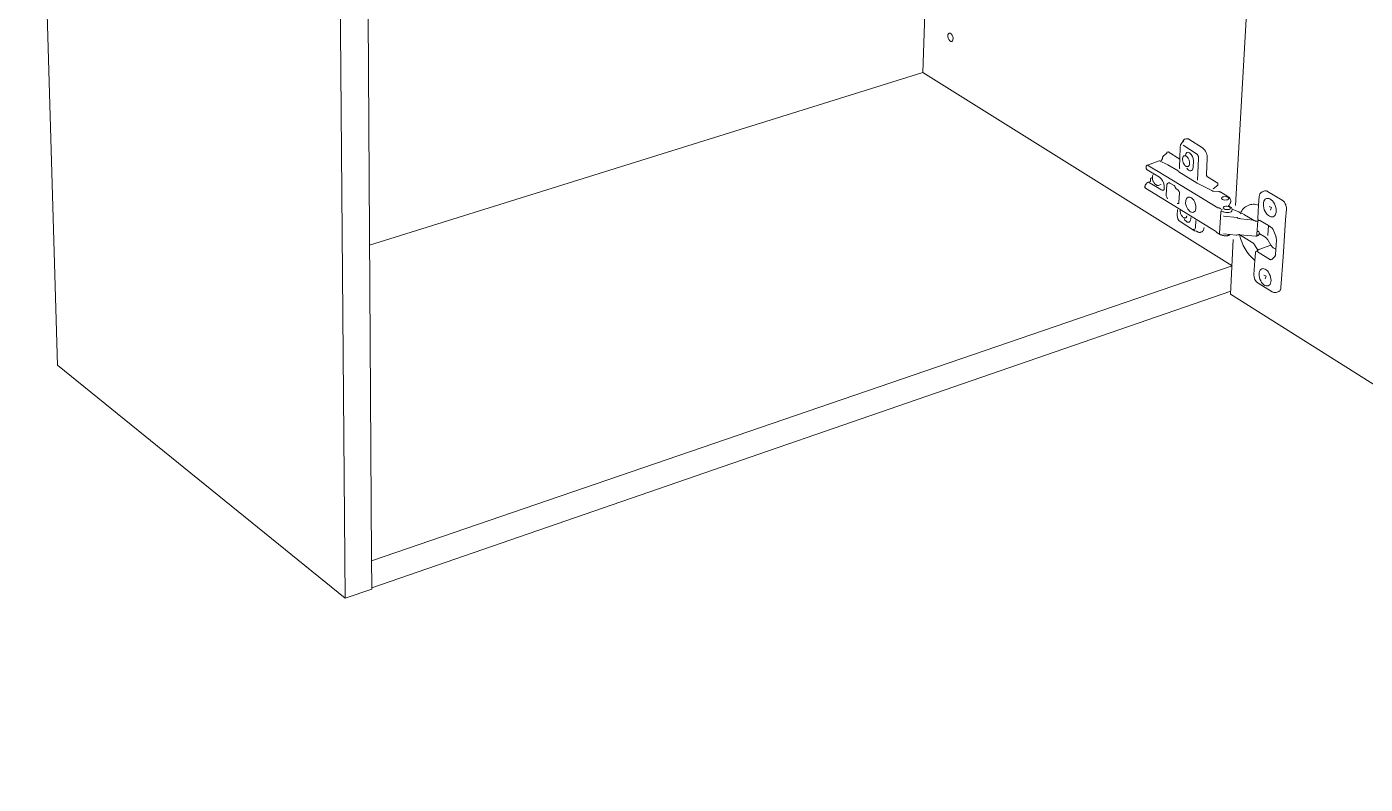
# Model space of a CAD drawing. Header units: metres. Extents: x -11.5 to 7.4, y -3.8 to 5.9.
# Drawn here: x 3.1113 to 3.4202, y -1.0288 to -0.8541 of the extents above; entities that cross this region are included whole.
import ezdxf

# ---------------------------------------------------------------- set-up
doc = ezdxf.new("R2010")
doc.units = ezdxf.units.M
doc.header["$MEASUREMENT"] = 0
doc.layers.add('PDF14_Geometry_Num_Penna__7_Num_Penna__7', color=7, linetype='Continuous', lineweight=18)

msp = doc.modelspace()

# ---------------------------------------------------------------- linework, layer by layer
at = {"layer": 'PDF14_Geometry_Num_Penna__7_Num_Penna__7', "color": 7, "linetype": 'Continuous', "lineweight": 18, "flags": 128}
for points in [[(3.118435800618348, -0.9321619490950459), (3.11130800730224, -0.6916830773551945)], [(3.390245758890083, -0.8952996359815604), (3.400984132102097, -0.707269381967417)], [(3.182703877064197, -0.7332917244012505), (3.184810765298794, -0.9858971814260542)], [(3.189371226234343, -0.7392937145813914), (3.190877374908169, -0.9764937031153318)], [(3.320732083567909, -0.7874982117333049), (3.318098166148101, -0.8646496333197966)], [(3.190414965152192, -0.9044714180117905), (3.318098534699978, -0.8646493876185453)], [(3.318098043297473, -0.8646495104691709), (3.389477942478061, -0.9092578012484136)], [(3.378599273851242, -0.8800129640459673), (3.378508364388059, -0.8800485907274851), (3.378428511481209, -0.8800915884465583), (3.378347430068098, -0.8801517852532612), (3.378283547742621, -0.8802181245912601), (3.378222122429657, -0.880305348535666), (3.378163154129213, -0.8803925724800727), (3.378118927903882, -0.8804920814870707), (3.378072244666029, -0.8805977330253656), (3.378039074997032, -0.8807144411199923), (3.378026789934438, -0.8807488392952525), (3.378324088449173, -0.8804122285802194)], [(3.37859902814999, -0.8800129640459673), (3.37884841492062, -0.8799318826328566)], [(3.378847923518114, -0.8799313912303539), (3.378973231156557, -0.8799068211051688), (3.37909731028874, -0.87990436409265), (3.379229988964736, -0.8799313912303539), (3.379372495690809, -0.8799756174556865), (3.379513773910622, -0.8800566988687963)], [(3.373383281975764, -0.8843138416089387), (3.37339065301332, -0.8842266176645319), (3.373428736707357, -0.8841467647576815), (3.373471734426431, -0.8840570838007569), (3.373525788701837, -0.8839870589439807), (3.373588442521058, -0.8839158055809451), (3.374406627689712, -0.8832401271383628), (3.374406627689712, -0.8831406181313657)], [(3.374496554347889, -0.8830241557379885), (3.374451099616296, -0.8830499543694339), (3.374421615466073, -0.8830978661135429), (3.374406873390964, -0.8831408638326161)], [(3.374746678222269, -0.8829462684411524), (3.374496062945383, -0.883023664335485)], [(3.374746678222269, -0.8829458998892745), (3.377386738173374, -0.8846252679456557), (3.377311799291562, -0.8862640952954814)], [(3.377743004988554, -0.8810790617777347), (3.377680351169333, -0.8811613716971038), (3.377637353450259, -0.8812387675914355), (3.377590670212408, -0.8813370480921758), (3.377555043530888, -0.881452527680544), (3.377532930418223, -0.8815741498002092), (3.377513274318076, -0.881709285488725), (3.377386738173374, -0.8846257593481592)], [(3.377743619241683, -0.8810794303296126), (3.378026175681308, -0.8807489621458773)], [(3.381743389920514, -0.8844513114593466), (3.381744618426772, -0.8843542594648675), (3.381727419339143, -0.8842461509140538), (3.381708991745255, -0.8841429563882786), (3.381680736101295, -0.8840348478374658), (3.381657394482367, -0.8839377958429857), (3.381611939750776, -0.8838395153422463), (3.381566485019185, -0.8837498343853216), (3.381521030287592, -0.8836687529722118), (3.381460833480888, -0.8835889000653614), (3.381396951155409, -0.8835164181960655), (3.381334297336187, -0.8834562213893635), (3.38126550098567, -0.8834033956202161), (3.378142638074685, -0.8814353285929144)], [(3.372644335460832, -0.8850282179986859), (3.369928108121654, -0.8859950524247076), (3.36988633890884, -0.8860110230060769), (3.369834741645953, -0.8860454211813362), (3.369784372889324, -0.8860884189004103), (3.369735232638954, -0.886141244669556), (3.369700834463695, -0.8861916134261847), (3.369667664794695, -0.8862493532203706), (3.369643094669511, -0.8863083215208141), (3.369623438569363, -0.8863660613149982), (3.369619753050586, -0.8864360861717744), (3.369619753050586, -0.8864520567531446), (3.369644323175768, -0.8864680273345149)], [(3.370963984599443, -0.8866037772761599), (3.36996889452946, -0.8860042662216507), (3.369886584610093, -0.886044806928207), (3.36980918871576, -0.886105003734909), (3.369742849377763, -0.8861823996292415), (3.369693709127391, -0.8862757661049443), (3.369650711408319, -0.8863666755681274), (3.369643340370764, -0.8864674130813848)], [(3.374660928485374, -0.8859214648997789), (3.372719888595775, -0.8850381688993849)], [(3.373034754750019, -0.8849640899719535), (3.373115836163128, -0.8849186352403624), (3.373195689069979, -0.8848572099273992), (3.373268170939273, -0.8847773570205497), (3.37332713923972, -0.8846901330761439), (3.373365222933755, -0.8845807960190717), (3.373372593971309, -0.8844812870120728), (3.373383650527643, -0.8843142101608166)], [(3.374661051335998, -0.8859219563022833), (3.377036982441368, -0.8873593086255926), (3.377055410035258, -0.8873789647257402), (3.377071380616627, -0.887393706800852)], [(3.377312290694064, -0.8862645866979841), (3.377313519200323, -0.8863628671987245), (3.377323347250398, -0.8864623762057224), (3.377330718287952, -0.8865508286563877), (3.377339317831767, -0.8866478806508677), (3.377356516919397, -0.8867449326453469), (3.377384772563358, -0.8868591837274558)], [(3.378787972412663, -0.8862489846684927), (3.378677406849331, -0.8861666747491235), (3.378572983817298, -0.886068394248384), (3.37846978929152, -0.8859430866099416), (3.378419420534891, -0.8858730617531645), (3.378369051778261, -0.8858030368963883), (3.378283056340114, -0.8856507021202429), (3.378208117458302, -0.8854860822815054), (3.3781479206516, -0.8853177769239888), (3.378097551894971, -0.8851433290351762), (3.378063153719712, -0.8849959082840675), (3.378042269113305, -0.8848509445454775), (3.378026298531934, -0.8847035237943688), (3.378033669569492, -0.8845708451183709), (3.378041040607046, -0.8844357094298552), (3.378063153719712, -0.8843190013352267), (3.378097551894971, -0.8842133497969327), (3.378139321107783, -0.8841089267648972), (3.378201974927006, -0.8840106462641586), (3.378273228290041, -0.8839320218635667), (3.378356766715671, -0.8838779675881598), (3.378447676178853, -0.8838435694129014), (3.378502958960519, -0.8838275988315312), (3.378558241742187, -0.8838288273377906), (3.378608610498814, -0.8838288273377906), (3.37866143626796, -0.8838435694129014), (3.378775687350071, -0.8838779675881598), (3.37888748141966, -0.8839332503698261)], [(3.37888748141966, -0.883933618921704), (3.378999275489251, -0.8840183858535902), (3.379107384040065, -0.884115437848072), (3.379209350059581, -0.8842419739927729), (3.379259718816211, -0.8843119988495491), (3.379307630560323, -0.8843820237063262), (3.379393625998468, -0.8845355869887301), (3.379469793386541, -0.8846965213086913), (3.37953367571202, -0.8848660551724663), (3.379580358949873, -0.8850417315675374), (3.379617214137651, -0.8851928378374243), (3.3796368702378, -0.8853427156010518), (3.379644241275351, -0.8854803083020863), (3.379643012769094, -0.8856203580156397), (3.379635641731538, -0.8857481226666), (3.379611071606353, -0.8858672877737463), (3.379581587456132, -0.8859790818433373), (3.379532447205762, -0.8860736768252995), (3.379472250399061, -0.8861744143385568), (3.379398540023505, -0.8862493532203706), (3.379315001597877, -0.8863132355458498), (3.379222863628435, -0.8863488622273685), (3.379173723378065, -0.8863574617711834), (3.379119669102659, -0.8863550047586646), (3.379061929308474, -0.8863562332649231), (3.379006646526808, -0.8863488622273685), (3.378902223494775, -0.8863070930145547), (3.378787972412663, -0.8862493532203706)], [(3.381511325088143, -0.8894883099728554), (3.381743512771141, -0.8844514343099732)], [(3.37272762818521, -0.8887833930813027), (3.36988363619507, -0.8870585702933313)], [(3.370627251033786, -0.8897510874617058), (3.370665334727823, -0.8891098071943828), (3.37067393427164, -0.8890999791443086), (3.37067393427164, -0.8890852370691986), (3.370682533815453, -0.8890754090191244), (3.370682533815453, -0.8890582099314956), (3.370692361865526, -0.8890483818814214), (3.370709560953156, -0.889041010843866), (3.370716931990714, -0.8890336398063106), (3.370724303028267, -0.8890250402624957)], [(3.37089395974267, -0.8889626321445263), (3.370734253928966, -0.8890252859637471), (3.370757595547893, -0.8890154579136738), (3.370774794635523, -0.8890252859637471)], [(3.370963370346315, -0.8866042686786644), (3.372415464744735, -0.8874814221477614)], [(3.37241509619286, -0.8874817906996384), (3.386169452271302, -0.8958319477436891)], [(3.377070766363499, -0.8873938296514776), (3.377139562714015, -0.8875633635152527), (3.377113764082573, -0.8875547639714378)], [(3.381390685773487, -0.8901396639915031), (3.377140054116518, -0.8875634863658783)], [(3.370627005332533, -0.8897515788642103), (3.370156487435246, -0.8899247982467626), (3.370064349465803, -0.8899653389533171), (3.369978354027657, -0.8900095651786497), (3.369894815602027, -0.8900685334790941), (3.369810048670141, -0.8901275017795367), (3.369735109788328, -0.8902061261801286), (3.369668770450328, -0.8902810650619415), (3.36960120260607, -0.8903658319938295), (3.369542234305628, -0.8904616554820501), (3.369494322561517, -0.890555021957752), (3.369441496792369, -0.8906557594710094), (3.369409555629627, -0.8907564969842676), (3.36937638596063, -0.8908584630037844), (3.36936041537926, -0.8909592005170417), (3.369343216291631, -0.8910623950428178), (3.369350587329185, -0.8910783656241881), (3.369369014923075, -0.8910955647118168)], [(3.385640703177327, -0.9012107166985164), (3.369472332299477, -0.8913322978679732)], [(3.370198625199938, -0.8899320464336915), (3.373034017646264, -0.8916642402592201)], [(3.372598635027988, -0.8906357348189848), (3.372496669008472, -0.8906664474754651), (3.372409445064067, -0.8906750470192808), (3.372313621575847, -0.8906750470192808), (3.372212884062588, -0.8906664474754651)], [(3.372995688250974, -0.8905068645123899), (3.372598880729241, -0.8906358576696096)], [(3.373668786830413, -0.8917707517518956), (3.373549621723267, -0.8917953218770798), (3.373423085578564, -0.89179655038334), (3.373296549433862, -0.8917818083082283), (3.373168784782903, -0.8917302110453402), (3.373033649094385, -0.8916651002136007)], [(3.373659204481589, -0.891778491341328), (3.373669032531666, -0.8917711203037726), (3.373685003113033, -0.891745321672329), (3.373708344731959, -0.8917170660283666), (3.373726772325847, -0.891666697271738), (3.37375994199485, -0.8915991294274788), (3.373785740626291, -0.8915155910018511), (3.373800482701402, -0.8914148534885937), (3.373817681789033, -0.8913018309127434), (3.373823824320327, -0.8911937223619306), (3.373823824320327, -0.8910671862172297), (3.373822595814067, -0.8909332790349715), (3.373804168220181, -0.8907883152963816), (3.373786969132551, -0.8906347520139777), (3.373778369588736, -0.8905917542949027)], [(3.374404170677192, -0.890572835298511), (3.374266577976158, -0.8928799700533627)], [(3.374563753640269, -0.8902513352104675), (3.374504785339825, -0.8903017039670971), (3.374453188076938, -0.890368043305096), (3.374420018407935, -0.8904638667933167), (3.374404047826568, -0.8905732038503897)], [(3.374806752178344, -0.8901234477088815), (3.374563507939015, -0.8902512123598427)], [(3.375084394592934, -0.8901474035809365), (3.375006998698602, -0.8901130054056772), (3.374941887866862, -0.8900958063180475), (3.374874320022604, -0.8900958063180475), (3.374806752178344, -0.8901228334557514)], [(3.376062776977793, -0.890740649253523), (3.375084885995436, -0.8901472807303108)], [(3.37631756917596, -0.8911265230695502), (3.376326168719775, -0.8911191520319948), (3.376351967351217, -0.8911007244381066), (3.376292999050772, -0.8909913873810336), (3.376222974193995, -0.8908906498677762), (3.376146806805924, -0.8908095684546673), (3.376063268380294, -0.8907407721041496)], [(3.376445456677546, -0.8913304551085846), (3.376352090201843, -0.8911007244381066)], [(3.376548036950192, -0.891454042838264), (3.376505039231118, -0.8914208731692641), (3.376471869562119, -0.8913791039564503), (3.376446070930676, -0.8913299637060801)], [(3.376954795372626, -0.8917065008745375), (3.376548159800818, -0.8914534285851339)], [(3.377324330055407, -0.8924804598178584), (3.377324330055407, -0.892355152179416), (3.377296074411444, -0.8922273875284557), (3.377262904742441, -0.8920947088524569), (3.377202707935739, -0.8919743152390511), (3.377126540547666, -0.8918662066882383), (3.377050373159594, -0.8917728402125356), (3.376954549671375, -0.8917065008745375)], [(3.377202585085115, -0.8945355050883146), (3.377324207204779, -0.892480214116607)], [(3.384793770962206, -0.8918770175433197), (3.381390808624113, -0.8901399096927554)], [(3.384794139514083, -0.8918770175433197), (3.384775711920197, -0.8918770175433197), (3.384751141795011, -0.8918770175433197), (3.384842051258197, -0.8919163297436157), (3.384945245783969, -0.8919507279188741), (3.385055811347302, -0.8919740695377998), (3.385174976454447, -0.8919924971316879)], [(3.386155815851827, -0.8901836445155844), (3.386137388257936, -0.8906111646937998), (3.385112814037731, -0.891464976543971)], [(3.385174485051945, -0.8919830376334916), (3.386459502599109, -0.8921169448157489), (3.386459502599109, -0.8921366009158973)], [(3.386459502599109, -0.892135986662768), (3.386577439199996, -0.8921519572441374), (3.386696604307142, -0.892183898406878), (3.386791199289103, -0.8922330386572472)], [(3.396992346713951, -0.8919662070977399), (3.397118882858653, -0.8919318089224824), (3.397252790040909, -0.8919305804162221), (3.397389154235684, -0.8919551505414072), (3.397530432455497, -0.8919944627417031), (3.397675396194087, -0.8920706301297754), (3.400984992056479, -0.8940546677384482)], [(3.374266823677411, -0.8928799700533627), (3.374266823677411, -0.8929991351605091), (3.374285251271298, -0.8931170717613961), (3.374327020484113, -0.8932448364123564), (3.374378617747002, -0.8933627730132434)], [(3.374378986298879, -0.8933620359094885), (3.374592746387988, -0.893774814012593)], [(3.376772976446258, -0.8948256782667467), (3.376858971884406, -0.8948662189733012), (3.376941281803775, -0.8948834180609309), (3.37702727724192, -0.8948637619607824), (3.377094845086178, -0.894817078722931), (3.377143985336547, -0.8947482823724142), (3.377184526043104, -0.8946463163528975), (3.377202953636992, -0.894535750789565)], [(3.38703481208031, -0.8936093342194731), (3.387027441042756, -0.893721128289064)], [(3.388661600068795, -0.8954016020010771), (3.38868617019398, -0.8954323146575591), (3.388745138494423, -0.8954777693891511), (3.388804106794868, -0.8955207671082244), (3.388882731195457, -0.89555885080226), (3.388957670077273, -0.89559202047126)], [(3.388777325358415, -0.8952398077267354), (3.388736784651861, -0.8952987760271798), (3.388696243945306, -0.8953577443276224), (3.388661845770047, -0.895401970552955)], [(3.388683836032088, -0.8937269022684822), (3.388676464994532, -0.8938362393255543)], [(3.388776833955912, -0.8952396848761097), (3.389055704876759, -0.8947814520414132), (3.389096245583316, -0.8946794860218965), (3.389130643758573, -0.8945762914961204), (3.389145385833684, -0.8944767824891224)], [(3.393468867911826, -0.8952007412276926), (3.393747738832673, -0.8951135172832858), (3.394037666309853, -0.8950619200203977), (3.394331279305812, -0.8950348928826939), (3.394635948858101, -0.8950410354139908), (3.394938161397876, -0.8950815761205453), (3.395261258544055, -0.8951540579898412), (3.395575756146421, -0.8952547955030985)], [(3.395575510445168, -0.8952554097562286), (3.395374035418653, -0.8983156188479935)], [(3.39799898474277, -0.8955313322620535), (3.398583753722168, -0.8957512348824572), (3.398363851101765, -0.8964084857311505)], [(3.400985606309607, -0.8940544220371951), (3.401129341541937, -0.8941428744878603), (3.401274305280527, -0.8942718676450809), (3.401402069931489, -0.8944143743711539), (3.401529834582449, -0.8945728516785953), (3.401644085664561, -0.8947497565799258), (3.40174359467156, -0.8949450890751445), (3.401829590109706, -0.8951477926079185), (3.401899614966482, -0.8953468106219145), (3.401952440735629, -0.8955593422047645), (3.401986838910886, -0.8957706452813525), (3.401995438454703, -0.8959721203078681), (3.40199789546722, -0.896168681309347), (3.401825904590927, -0.8986379788904175)], [(3.378230107720343, -0.8980626694092164), (3.378121999169529, -0.8979803594898472), (3.378012662112456, -0.8978808504828484), (3.377910696092938, -0.8977567713506645), (3.377860327336309, -0.8976879750001476), (3.377812415592201, -0.8976179501433714), (3.377726420154053, -0.8974619298484479), (3.37765025276598, -0.8972997670222274), (3.377588827453021, -0.8971302331584523), (3.377539687202649, -0.8969570137759009), (3.377504060521133, -0.8968095930247912), (3.377485632927241, -0.8966634007799419), (3.377468433839613, -0.896515980028834), (3.377477033383428, -0.8963845298590947)], [(3.379051855557149, -0.8976815867675993), (3.379024828419444, -0.8977921523309318), (3.378974459662816, -0.8978879758191525), (3.37891426285611, -0.897986256319891), (3.378840552480558, -0.8980624237079642), (3.378757014054932, -0.8981250775271858), (3.378664876085487, -0.898161932714963), (3.378616964341376, -0.8981693037525176), (3.378561681559713, -0.898170532258777), (3.378503941765526, -0.8981693037525176), (3.37844865898386, -0.898161932714963), (3.378343007445567, -0.8981201635021483), (3.378229984869714, -0.8980624237079642)], [(3.379922866494949, -0.8983541939445328), (3.379935151557541, -0.8980925221113161)], [(3.381024222356356, -0.9003947428411294), (3.381100389744429, -0.8987448589349718)], [(3.386169206570051, -0.895832316295567), (3.386240459933086, -0.8958642574583076), (3.386305570764826, -0.8958618004457888)], [(3.387282233240922, -0.896311925139174), (3.386703606792819, -0.8959716289053654), (3.386602869279562, -0.8959200316424765), (3.386499674753786, -0.8958807194421814), (3.386400165746787, -0.8958622918482924), (3.386305570764826, -0.8958622918482924)], [(3.386581247569397, -0.9017960999310448), (3.38690311620932, -0.8967641382932001)], [(3.387037146242204, -0.896442883906408), (3.386985548979315, -0.8965116802569257), (3.386945008272759, -0.8965952186825552), (3.386910610097503, -0.8966799856144414), (3.386903239059947, -0.8967647525463303)], [(3.387400046991182, -0.8967598385212936), (3.387342307197001, -0.8967340398898482), (3.387274739352739, -0.8967291258648116)], [(3.387413929111913, -0.895832316295567), (3.387413929111913, -0.895931825302565)], [(3.390649568897498, -0.8981189349958889), (3.387492307811252, -0.897801980381006)], [(3.389062953063689, -0.8959498843445761), (3.389054353519873, -0.8960493933515741)], [(3.391122175255427, -0.8968720011427607), (3.391031265792243, -0.8968056618047626), (3.390925614253948, -0.8967466935043191), (3.390824876740689, -0.8966987817602083), (3.389460006286674, -0.8961299833621803)], [(3.39145362624417, -0.8983840466466324), (3.391242323167578, -0.8983521054838919), (3.391028563078473, -0.8982857661458938), (3.390828316558215, -0.8982108272640801), (3.390648954644366, -0.8981186892946376)], [(3.391121806703547, -0.8968716325908828), (3.391291340567324, -0.8970153678232142), (3.391384707043027, -0.8970890781987695), (3.391487901568802, -0.8971492750054724), (3.391591096094579, -0.8972008722683595)], [(3.394389019099995, -0.8986780281944693), (3.391452889140414, -0.8983844151985103)], [(3.39170706708545, -0.8970548028741359), (3.392225496726848, -0.8973631579452048)], [(3.392225373876224, -0.8973631579452048), (3.392361738070999, -0.8974479248770928)], [(3.392361492369748, -0.8974484162795964), (3.394191966696013, -0.898560214444208)], [(3.394200689090454, -0.8985592316392008), (3.394499216111448, -0.8987435075780859)], [(3.395404625224508, -0.8988754491503288), (3.395276860573547, -0.898906161806809), (3.395150324428847, -0.8989270464132169), (3.395016417246589, -0.8989270464132169), (3.394880053051814, -0.8989012477817724), (3.394753516907111, -0.8988607070752179), (3.394615924206079, -0.898812795331108), (3.394499216111448, -0.8987439989805894)], [(3.395374649671785, -0.898316478802375), (3.395375878178042, -0.898334906396264), (3.395375878178042, -0.8983496484713749), (3.395375878178042, -0.8983656190527443), (3.395375878178042, -0.8983840466466324), (3.395375878178042, -0.8984000172280036), (3.395375878178042, -0.8984159878093729), (3.395375878178042, -0.8984270443657065), (3.395383249215598, -0.8984430149470768), (3.395383249215598, -0.8984589855284462), (3.395393077265672, -0.8984688135785204), (3.395393077265672, -0.8984872411724094), (3.395401676809485, -0.8984933837037055), (3.395409047847044, -0.8985118112975936), (3.395420104403376, -0.8985277818789639), (3.395427475440931, -0.8985437524603341), (3.395434846478485, -0.8985609515479638), (3.395434846478485, -0.8985720081042965), (3.395445903034821, -0.8985793791418519), (3.395453274072375, -0.8985867501794074), (3.39546187361619, -0.8985953497232222), (3.395470473160005, -0.8986113203045925), (3.395479072703818, -0.8986199198484073), (3.395486443741373, -0.8986371189360369), (3.395497500297706, -0.8986371189360369), (3.395504871335264, -0.8986444899735915), (3.395513470879077, -0.8986530895174063), (3.395520841916632, -0.8986604605549617), (3.395529441460447, -0.8986690600987766), (3.395546640548078, -0.8986776596425905), (3.395556468598151, -0.8986850306801468), (3.395562611129446, -0.898694858730221), (3.395579810217075, -0.898703458274035), (3.395597009304705, -0.8987132863241092), (3.39560560884852, -0.8987194288554061), (3.395621579429891, -0.8987194288554061), (3.395631407479963, -0.8987280283992201), (3.395648606567594, -0.8987378564492943), (3.395664577148963, -0.8987378564492943), (3.395681776236591, -0.8987439989805894), (3.395697746817964, -0.8987439989805894), (3.395707574868036, -0.8987538270306636), (3.395724773955665, -0.8987538270306636), (3.39541273336582, -0.8988754491503288)], [(3.395682267639097, -0.8987697976120339), (3.395404625224508, -0.8988754491503288)], [(3.395412364813943, -0.8988754491503288), (3.39572440540379, -0.8987538270306636)], [(3.395757083670285, -0.8987513700181466), (3.395784110807989, -0.8987611980682191), (3.395816051970728, -0.8987611980682191), (3.395860278196061, -0.8987783971558487), (3.395909418446431, -0.8987943677372199), (3.395962244215577, -0.8988201663686635), (3.396021212516022, -0.8988533360376625), (3.397861514892362, -0.8999663627085335)], [(3.401826027441551, -0.8986385931435477), (3.401240029955897, -0.9071459989887805)], [(3.380587979783702, -0.9010357774072011), (3.38060640737759, -0.9010431484447565), (3.380656776134217, -0.901068947076201), (3.380714515928402, -0.9010972027201625), (3.380766113191291, -0.9011230013516078), (3.380822624479215, -0.9011426574517554), (3.380874221742104, -0.9011500284893108), (3.381274714782617, -0.9012397094462354)], [(3.381462061987149, -0.9013569089433666), (3.381275329035745, -0.901240200848739)], [(3.381461570584644, -0.9013570317939923), (3.381443142990756, -0.9013373756938448), (3.381433314940683, -0.9013005205060676), (3.38137066112146, -0.9012575227869934)], [(3.381462307688402, -0.9013572774952445), (3.381556902670363, -0.9014187028082059), (3.381655183171102, -0.9014629290335385), (3.381751006659321, -0.9014985557150563), (3.381854201185098, -0.9015145262964275), (3.381967223760949, -0.9015243543465008), (3.382080246336798, -0.9015255828527602), (3.382195725925168, -0.9014985557150563), (3.382438970164497, -0.9014113317706514)], [(3.382999537570587, -0.9003780351560042), (3.382982338482959, -0.9005635396011495), (3.382944254788921, -0.9007416730087385), (3.382902485576107, -0.9009112068725136), (3.382830003706811, -0.9010561706111053), (3.382748922293704, -0.9011777927307687), (3.382659241336778, -0.901276073231509), (3.38255481830474, -0.9013559261383586), (3.382438110210115, -0.9014112089200239)], [(3.385766133666396, -0.901343763926393), (3.385748934578764, -0.9013191938012071), (3.385724364453582, -0.901286024132208), (3.385699794328396, -0.9012614540070238), (3.385681366734508, -0.9012454834256536), (3.38565679660932, -0.9012258273255052), (3.38564082602795, -0.9012172277816912)], [(3.38614881336615, -0.901713298609172), (3.386071417471817, -0.9016629298525434), (3.385995250083743, -0.9016051900583593), (3.385930139252004, -0.9015388507203594), (3.385869942445302, -0.9014712828761011), (3.385815888169894, -0.9014123145756585), (3.385765519413265, -0.9013435182251408)], [(3.386149059067398, -0.9017131757585455), (3.386674859746353, -0.902032587385948), (3.38663309053354, -0.9019969607044303), (3.386599920864542, -0.9019392209102461), (3.386581493270651, -0.9018728815722463), (3.386581493270651, -0.9017967141841741)], [(3.395404625224508, -0.8988749577478243), (3.395204378704253, -0.9019179677519604), (3.395197007666697, -0.9020309903278116), (3.395197007666697, -0.9021231282972542), (3.395197007666697, -0.9021906961415125), (3.395197007666697, -0.9022214087979927), (3.39520560721051, -0.9022410648981412), (3.395215435260587, -0.9022140377604373), (3.395222806298142, -0.9021661260163274), (3.395222806298142, -0.9021808680914383)], [(3.3952671553741, -0.9011469572236619), (3.395402291062615, -0.9012059255241063), (3.395521456169762, -0.9012747218746231), (3.395613594139204, -0.901347203743919), (3.395682390489723, -0.9014319706758052), (3.395726616715056, -0.9015167376076931), (3.395733987752612, -0.9016027330458405)], [(3.395734479155113, -0.9016028558964653), (3.395712366042448, -0.9019664937492013)], [(3.397060160259461, -0.9025806240281948), (3.395717402918111, -0.9017710384033562)], [(3.397699966319271, -0.9022410648981412), (3.397708565863084, -0.9022066667228819), (3.397708565863084, -0.9021722685476234), (3.397862129145491, -0.8999670998122893)], [(3.397861637742988, -0.8999666084097848), (3.398397266472017, -0.9002811060121507)], [(3.398397880725147, -0.9002803689083949), (3.398438421431701, -0.9003086245523582), (3.398515817326032, -0.9003774209028741), (3.398601812764179, -0.9004413032283551), (3.398686579696067, -0.9005272986665025), (3.398771346627953, -0.9006280361797598), (3.398848742522286, -0.9007361447305726), (3.398923681404101, -0.9008516243189408), (3.398993706260876, -0.9009806174761614), (3.399051446055061, -0.9011145246584187), (3.39911409987428, -0.9012508888531938), (3.399544077065016, -0.9023897141555084)], [(3.386912452856889, -0.902080499130058), (3.386870683644075, -0.902080499130058), (3.386827685925001, -0.9020743565987619), (3.386785916712189, -0.9020743565987619), (3.386744147499375, -0.9020645285486886), (3.386708520817857, -0.9020497864735777), (3.386675351148856, -0.902032587385948)], [(3.387089972011349, -0.9021230054466276), (3.387064173379908, -0.9021033493464801), (3.387038374748464, -0.902097206815184), (3.387005205079463, -0.9020996638277028), (3.386979406448019, -0.9020910642838889), (3.386946236779018, -0.9020800077275553), (3.38691183860376, -0.9020800077275553)], [(3.388983714409969, -0.9020013833269642), (3.388950544740966, -0.9020333244897039), (3.388891576440525, -0.9020849217525919), (3.38880435249612, -0.9021291479779245), (3.38872081407049, -0.9021795167345532), (3.388622533569752, -0.9022139149098116), (3.388510739500159, -0.90224831308507), (3.388384203355461, -0.9022753402227739), (3.388267495260832, -0.9022925393104035), (3.388132359572316, -0.9023023673604769), (3.388004594921355, -0.9023121954105511), (3.38786823072658, -0.9023035958667363), (3.387744151594395, -0.9022949963229214), (3.387615158437177, -0.9022814827540708), (3.387489850798733, -0.902254455616367), (3.387360857641513, -0.9022225144536264), (3.38725152058444, -0.9021905732908859), (3.38714095502111, -0.9021402045342573), (3.387089357758221, -0.9021230054466276)], [(3.389070692653123, -0.9157561079572858), (3.389735314539372, -0.9031258351060449)], [(3.394109411075393, -0.9038437741639447), (3.391248219997625, -0.9021128088446764), (3.391256819541439, -0.9020956097570467), (3.391265419085252, -0.9020870102132328), (3.391275247135329, -0.9020784106694171), (3.391281389666624, -0.9020698111256031), (3.391291217716699, -0.9020624400880477), (3.391307188298066, -0.9020538405442338)], [(3.39479037209489, -0.9045908288201883), (3.394671206987743, -0.9044065528813023), (3.394542213830523, -0.9042308764862312), (3.394407078142008, -0.9040797702163452), (3.394251057847084, -0.9039507770591237), (3.39410977962727, -0.9038438970145712)], [(3.39539553427819, -0.9056538552863076), (3.394789880692388, -0.9045911973720653)], [(3.395222806298142, -0.9021909418427638), (3.395215435260587, -0.9022142834616904), (3.39520560721051, -0.9022474531306894), (3.395197007666697, -0.9022818513059478), (3.395189636629143, -0.9023002788998369), (3.395172437541513, -0.9023248490250211), (3.395146638910068, -0.9023567901877616), (3.395163837997698, -0.9023567901877616), (3.395172437541513, -0.9023481906439468), (3.395189636629143, -0.9023481906439468), (3.39520560721051, -0.9023481906439468), (3.395222806298142, -0.9023408196063913)], [(3.395231160140703, -0.9019844299405859), (3.395197990471706, -0.9021809909420648)], [(3.395712857444952, -0.9019663708985748), (3.395687058813508, -0.9020425382866479), (3.395641604081916, -0.9021174771684617), (3.395569122212622, -0.9021862735189785), (3.395476984243178, -0.9022476988319408), (3.395357819136031, -0.9022980675885695), (3.395222683447518, -0.9023410653076427)], [(3.395222806298142, -0.9021661260163274), (3.395231405841956, -0.9019843070899602)], [(3.398433753107915, -0.9044763320368272), (3.395649957924478, -0.9054996777507727), (3.39558361858648, -0.9055316189135132), (3.395506222692148, -0.9055684741012913), (3.395448482897963, -0.9056114718203645), (3.395395657128818, -0.9056532410331783)], [(3.397823799750205, -0.9034146569275929), (3.397715691199391, -0.9032377520262624), (3.397594069079727, -0.9030768177063013), (3.397469989947542, -0.9029281684489341), (3.397333625752767, -0.9027918042541581), (3.39719726155799, -0.9026738676532711), (3.397059668856956, -0.9025805011775692)], [(3.398433875958544, -0.9044768234393317), (3.3978233083477, -0.9034141655250885)], [(3.398962379351264, -0.9050474645967475), (3.398840757231602, -0.9049639261711189), (3.39873142017453, -0.9048631886578615), (3.398619626104939, -0.9047440235507151), (3.398526259629236, -0.9046199444185321), (3.398434121659793, -0.9044774376924609)], [(3.399543831363763, -0.9023893456036314), (3.399585600576577, -0.9025158817483323), (3.399621227258097, -0.9026485604243311), (3.399656853939614, -0.9027849246191062), (3.399672824520986, -0.9029114607638071), (3.399691252114874, -0.9030478249585832), (3.399691252114874, -0.9031645330532116), (3.399685109583576, -0.9032849266666165), (3.399460292938137, -0.9066485768044146), (3.399452921900581, -0.9067358007488204), (3.39943695131921, -0.9068095111243748), (3.399412381194026, -0.9069200766877055), (3.399377983018768, -0.9070048436195943), (3.399344813349765, -0.9070822395139269), (3.399311643680768, -0.9071350652830725), (3.399278474011769, -0.9071756059896279), (3.398733017232667, -0.9077186057562114)], [(3.395422070013391, -0.9057273199606106), (3.395110029423543, -0.9058427995489797), (3.395180054280321, -0.9058329714989055), (3.39524516511206, -0.9058477135740164), (3.395315189968837, -0.9058993108369036), (3.395380300800577, -0.9059570506310886)], [(3.395704503602389, -0.9062529977889389), (3.395593938039058, -0.9061670023507924), (3.395485829488246, -0.9060748643813499), (3.395380177949949, -0.905956927780462)], [(3.398080557558384, -0.9076880159503578), (3.395704626453014, -0.9062531206395654)], [(3.398733017232667, -0.9077188514574637), (3.398714589638777, -0.9077360505450924), (3.398697390551149, -0.9077544781389824), (3.398672820425963, -0.9077618491765369), (3.398656849844594, -0.9077716772266111), (3.398638422250704, -0.9077790482641657), (3.398538913243707, -0.907804846895611), (3.398429576186635, -0.9078122179331665), (3.398311639585746, -0.9077901048204993), (3.398199845516158, -0.9077569351514994), (3.398080680409011, -0.9076881388009825)], [(3.399544814168772, -0.9053988173868897), (3.398962502201893, -0.9050474645967475)], [(3.4012405213584, -0.9071457532875282), (3.400744204829667, -0.9142428339471547)], [(3.389477451075555, -0.9092571869952826), (3.190873443688139, -0.9772341238377757)], [(3.396756104960296, -0.9113891367575668), (3.397340873939694, -0.9116090393779706), (3.397122199825551, -0.9122662902266647)], [(3.400743959128416, -0.9142425882459024), (3.400718160496972, -0.9144170361347141), (3.400686219334231, -0.9145865699984892), (3.400629708046306, -0.9147339907495979), (3.400552312151973, -0.9148568413755216), (3.400462631195051, -0.9149698639513728), (3.400360665175532, -0.9150546308832599), (3.400241500068388, -0.9151148276899628)], [(3.389143911626173, -0.9150950487391887), (3.190917055660339, -0.9834552795345646)], [(3.568555579978623, -1.028774875437906), (3.389070815503747, -0.9157559851066592)], [(3.398738791212084, -0.9152251475520421), (3.398838300219083, -0.9152841158524856), (3.398951322794932, -0.9153320275965955), (3.399060659852005, -0.9153676542781142), (3.399179824959152, -0.9153922244032993), (3.399289162016224, -0.9153995954408538), (3.399397270567036, -0.9153995954408538), (3.399516435674181, -0.9153737968094111), (3.399627001237514, -0.9153467696717072), (3.400241254367135, -0.9151145819887114)], [(3.190923689594142, -0.983792873054604), (3.184810642448166, -0.9858973042766808), (3.118435677767721, -0.9321624404975495)], [(3.190876883505664, -0.9764939488165849), (3.190923566743516, -0.983792504502726)]]:
    msp.add_lwpolyline(points, dxfattribs=at)
for points in [[(3.386155938702451, -0.8901841359180871), (3.38379757523659, -0.8886959234356464), (3.383736149923626, -0.8886344981226832), (3.383674724610666, -0.8885620162533874), (3.383618213322741, -0.888467421271427), (3.383586272160001, -0.8883679122644281), (3.383565387553592, -0.8882598037136145), (3.383556788009779, -0.888152923669062), (3.383729024587318, -0.8844344809235949, 0.2398260835924056), (3.382628282979045, -0.882024151642967), (3.379514019611873, -0.8800560846156671)], [(3.380453704049565, -0.8865088137423216), (3.380527414425119, -0.8850210926623818, 0.2294627563118475), (3.379674585379956, -0.883144303650143)], [(3.372212269809458, -0.8906663246248385), (3.372125045865053, -0.8906478970309504), (3.372027993870573, -0.890613498855692), (3.371930941876093, -0.8905668156178406), (3.371828975856577, -0.8905066188111377), (3.371742980418428, -0.8904353654481021), (3.371645928423947, -0.8903469129974368), (3.371545313761317, -0.8902397872516321), (3.371459318323172, -0.8901218506507442), (3.371368408859986, -0.8899904004810058), (3.371299612509468, -0.8898466652486743), (3.371225902133915, -0.8896967874850477), (3.371209931552546, -0.8896329051595675, -0.242460250546624), (3.37127197111862, -0.888156732038456)], [(3.386459502599109, -0.8921169448157489), (3.386527070443368, -0.8921243158533043), (3.386586038743811, -0.8921427434471934), (3.386643778537996, -0.8921599425348221), (3.386703975344696, -0.8921771416224518), (3.386762943645143, -0.8921992547351181), (3.386815769414289, -0.8922262818728219), (3.386834319858803, -0.8922332843584995), (3.388478061233666, -0.893229602934742), (3.38845226260222, -0.8932210033909271), (3.388428920983294, -0.893229602934742, -0.2798565798158449), (3.389159759356918, -0.8942138821496455), (3.389145017281805, -0.8944767824891224)], [(3.395575878997047, -0.8952549183537242), (3.395715928710599, -0.8932254260134611, -0.3047611895420272), (3.396375759422437, -0.8921889352825403), (3.396992469564575, -0.8919665756496187)], [(3.389443790004053, -0.896442883906408), (3.389460374838599, -0.8961735953343783, 0.3038659295740725), (3.388957915778526, -0.8955925118737635), (3.388941945197153, -0.8955925118737635), (3.38892548321328, -0.8956013571188288), (3.388840716281393, -0.8955595879060159), (3.388760863374541, -0.8955202757057199)], [(3.391403503188794, -0.897098169145087, -0.2072269811140136), (3.393158055828238, -0.8953115524922755), (3.393468867911826, -0.8952009869289439)], [(3.380587488381197, -0.901036145959079), (3.377485632927241, -0.8990319608477559, -0.2389166589838745), (3.376819782534737, -0.8976067707364122), (3.376878750835179, -0.8962504998262117)], [(3.387452135656574, -0.9018405718576288), (3.39040263913939, -0.9021422929948981, 0.08828942609368495), (3.390699937654126, -0.9021164943634545), (3.390885319248644, -0.9020715310343661), (3.390944287549088, -0.9020567889592552), (3.390994656305718, -0.9020481894154404), (3.39105362460616, -0.9020371328591068), (3.391112592906605, -0.9020371328591068), (3.391182617763379, -0.9020346758465889), (3.391239129051305, -0.9020445038966622), (3.394978947805685, -0.9024172326957149), (3.395029316562313, -0.9024172326957149), (3.395053886687496, -0.9024086331519019), (3.395112854987939, -0.9023852915329753), (3.39514602465694, -0.9023570358890121)], [(3.391172789713309, -0.9020345529959632, 0.1656096407442204), (3.394719610134356, -0.9080104988434066), (3.39484246076028, -0.90619722360477), (3.39484246076028, -0.9061800245171403), (3.394851060304095, -0.9061714249733255), (3.394851060304095, -0.9061542258856958), (3.394851060304095, -0.906139483810585), (3.39485965984791, -0.9061296557605107), (3.39485965984791, -0.9061136851791414), (3.394868259391725, -0.9060952575852532), (3.394868259391725, -0.9060792870038821), (3.394875630429279, -0.9060706874600681), (3.394884229973094, -0.9060534883724385), (3.394894058023167, -0.9060387462973276), (3.394900200554465, -0.9060203187034395), (3.394910028604539, -0.9060104906533653), (3.394917399642095, -0.9059945200719959), (3.394924770679649, -0.9059871490344396), (3.394933370223464, -0.9059797779968841), (3.394941969767279, -0.9059699499468099), (3.394951797817352, -0.9059515223529218), (3.394957940348649, -0.9059416943028475), (3.394968996904984, -0.9059367802778109), (3.394975139436278, -0.9059269522277367), (3.394983738980093, -0.9059171241776633), (3.394993567030166, -0.905909753140107), (3.394999709561464, -0.9059011535962931), (3.395016908649092, -0.9058913255462189), (3.395026736699167, -0.9058839545086634), (3.395034107736723, -0.9058741264585892), (3.395045164293055, -0.9058741264585892), (3.39505253533061, -0.9058642984085159), (3.395068505911983, -0.9058642984085159), (3.395085704999609, -0.9058581558772199), (3.395094304543424, -0.9058483278271456), (3.395110275124795, -0.9058421852958487)], [(3.394719487283732, -0.9080100074409039), (3.394504744389611, -0.9112455243758619, 0.2625284116250438), (3.395455608234268, -0.9132013063405706), (3.398738176958956, -0.9152258846557979)]]:
    msp.add_lwpolyline(points, format="xyb", dxfattribs=at)
msp.add_lwpolyline([(3.369619507349332, -0.8864359633211487, 0.2979771197630688), (3.36988363619507, -0.8870588159945827), (3.369790269719369, -0.8869851056190283), (3.36972270187511, -0.8868819110932522), (3.369671104612221, -0.8867676600111434), (3.369644077474518, -0.8866239247788119)], format="xyb", close=True, dxfattribs=at)
for points in [[(3.369928108121654, -0.8859948067234562), (3.369945307209283, -0.8859948067234562)], [(3.372644212610208, -0.8850288322518152), (3.372660183191577, -0.8850288322518152), (3.37266878273539, -0.8850190042017418), (3.372685981823022, -0.8850190042017418), (3.372693352860576, -0.8850288322518152), (3.372709323441947, -0.8850288322518152), (3.372720379998279, -0.8850288322518152)], [(3.372685613271145, -0.8850380460487601), (3.372702812358773, -0.8850294465049444)], [(3.374618299318179, -0.8859214648997789), (3.374636726912065, -0.8859153223684828)], [(3.370692853268029, -0.8891438368177642), (3.370674425674142, -0.8891254092238752)], [(3.370979832330189, -0.8889713545389659), (3.37096386174882, -0.8889713545389659), (3.370952805192486, -0.888962754995152), (3.370936834611115, -0.888962754995152), (3.370919635523485, -0.888962754995152), (3.370903664942118, -0.888962754995152)], [(3.370927989366047, -0.8889712316883411), (3.370953787997493, -0.8889712316883411)], [(3.376985385178479, -0.8873540260486781), (3.377011183809925, -0.8873515690361593)], [(3.369343216291631, -0.8910625178934444), (3.369343216291631, -0.8910883165248888), (3.369350587329185, -0.8911374567752572), (3.369361643885519, -0.8911878255318859), (3.369378842973147, -0.8912295947447006), (3.369404641604593, -0.8912738209700333), (3.369427983223519, -0.8913069906390323), (3.369472209448849, -0.8913327892704768), (3.369420612185964, -0.8912873345388848), (3.369396042060776, -0.8912381942885146), (3.369378842973147, -0.8911693979379978)], [(3.370155996032743, -0.8899249210973874), (3.370171966614114, -0.8899249210973874)], [(3.370638307590122, -0.8897509646110793), (3.370645678627676, -0.8897583356486347)], [(3.373014975799245, -0.8904971593129423), (3.373014975799245, -0.8905168154130898), (3.373002690736651, -0.8905168154130898)], [(3.373795937228243, -0.8906949488206797), (3.373770138596798, -0.8907035483644945), (3.373788566190688, -0.8907109194020499)], [(3.381347565203788, -0.8901410153483891), (3.38137336383523, -0.8901397868421297)], [(3.386790585035973, -0.8922331615078729), (3.386815155161159, -0.8922257904703175)], [(3.388610617059038, -0.895341773746253), (3.388645015234294, -0.8953921425028817)], [(3.387525477480249, -0.8977926437334354), (3.387508278392623, -0.8977926437334354)], [(3.395757329371534, -0.8987513700181449), (3.395740130283906, -0.8987513700181449)], [(3.387064787633038, -0.9020631771918035), (3.387064787633038, -0.9020975753670619)], [(3.391248219997625, -0.9021128088446764), (3.391239620453808, -0.9020784106694171)], [(3.395438777698516, -0.9057215459811925), (3.395422807117146, -0.9056871478059332)]]:
    msp.add_lwpolyline(points, close=True, dxfattribs=at)
at = {"layer": 'PDF14_Geometry_Num_Penna__7_Num_Penna__7', "color": 7, "linetype": 'Continuous', "lineweight": 18}
msp.add_arc((3.371019258169417, -0.890985286504641), 0.002786617998670859, 8.1109190258382, 52.18875293406111, dxfattribs=at)
for centre, major_axis, ratio in [((3.32446507587016, -0.8565362061314321), (-0.000294756828191467, 0.0009500839085336832), 0.5483991645592876), ((3.379936530796435, -0.8951404748640472), (-0.0006412777895694611, 0.001729074257201147), 0.5924218509549012), ((3.387857068396393, -0.8936642238194432), (-0.0008236966009831369, 5.909733524256406e-05), 0.4745244688763305), ((3.388238049618625, -0.8958862517831037), (-0.0008246044489697013, 5.783828637218037e-05), 0.4720843660852359), ((3.398159220630655, -0.8958078521202957), (-0.000787775485506348, 0.002090110933749889), 0.5996045091949811), ((3.397067889137231, -0.9118761910559332), (-0.0007538084950926561, 0.00195327126932221), 0.5979473435159863)]:
    msp.add_ellipse(centre, major_axis=major_axis, ratio=ratio, dxfattribs=at)
for centre, major_axis, ratio, start_param, end_param in [((3.380244235986785, -0.8858429090671551), (-0.001131925276295132, 0.002781778202385343), 0.3811995964272527, 5.841342498775962, 6.925262907571112), ((3.379548071579583, -0.8859281793548357), (-0.0004630709631530118, 0.001400084625155507), 0.5575913103127977, 1.941370333184621, 4.109929991123559), ((3.378991393094516, -0.8976370706419576), (-0.0004901144563542738, 0.001535139429349019), 0.5188827291557363, 1.872224618350261, 4.06932547196726), ((3.388201315842052, -0.8963592368450657), (-0.001242245450351565, 0.0001000571224274438), 0.4718861043420831, 0.9082736197096017, 3.169510742245351), ((3.379048036275302, -0.897048179612999), (-0.001774757628998814, 0.003785399132919309), 0.2324430400862291, 2.840531469156759, 3.530234831468829)]:
    msp.add_ellipse(centre, major_axis=major_axis, ratio=ratio, start_param=start_param, end_param=end_param, dxfattribs=at)

doc.saveas('drawing.dxf')
